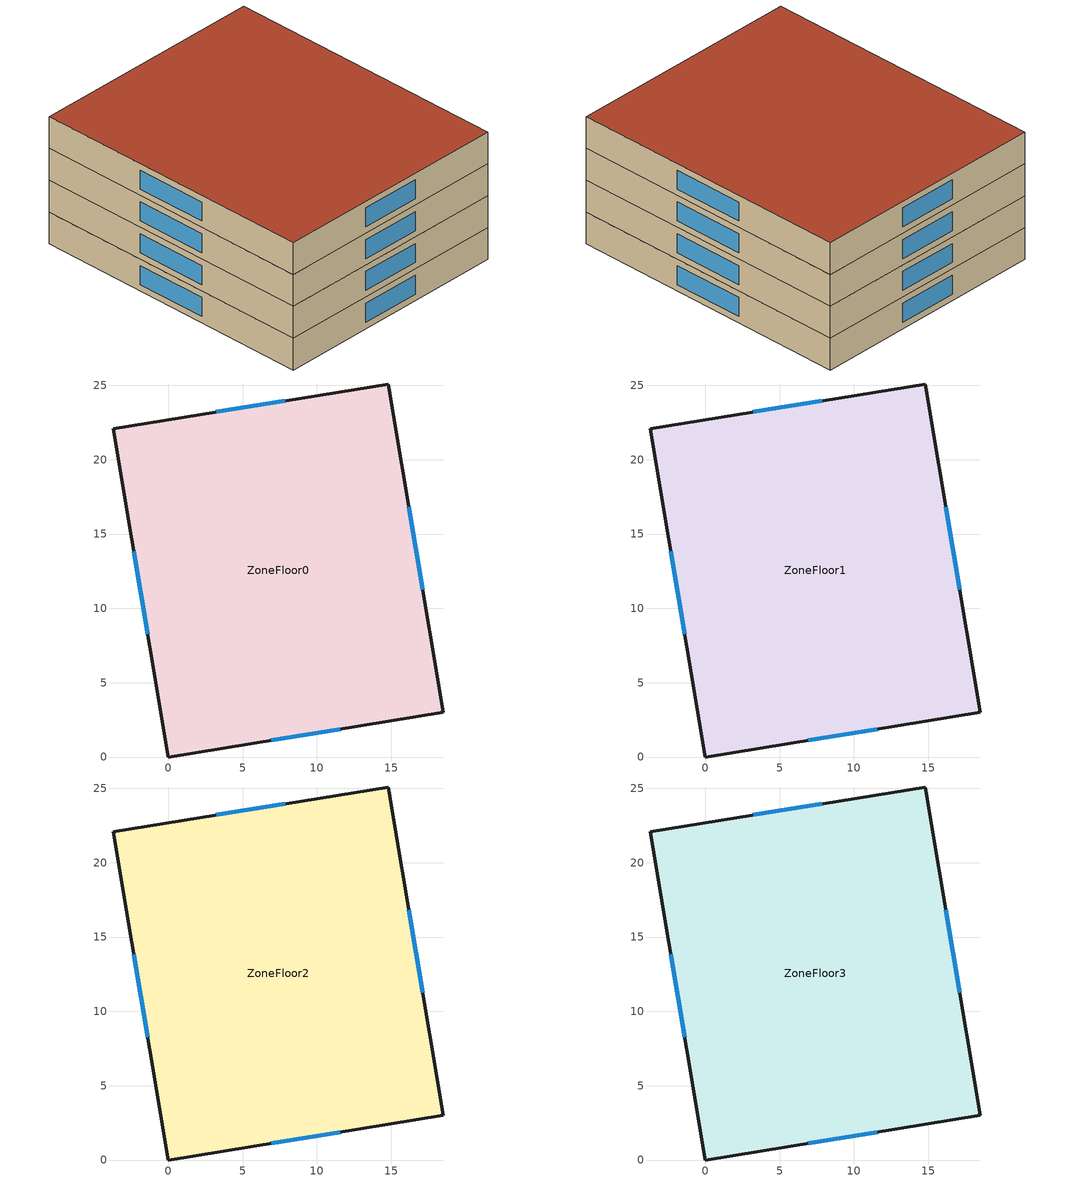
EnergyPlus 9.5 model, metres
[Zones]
ZoneFloor0
 floor ground (http://uesl_data/sources/archetypes/grounds/Ground1918_concrete_medium): 0,0 -3.7,22.1 14.8,25.1 18.5,3 z0
 wall outside (http://uesl_data/sources/archetypes/walls/Wall1918_brick_dl_medium): -3.7,22.1 0,0 18.5,3 14.8,25.1 -3.7,22.1 z0:2.52
 window (http://uesl_data/sources/archetypes/windows/Window1918_Standard): -2.32,13.84 -1.38,8.26 / 7.89,23.98 3.21,23.22 / 17.12,11.26 16.18,16.84 / 6.91,1.12 11.59,1.88 z0.51:2.01
ZoneFloor1
 floor to ZoneFloor0 (http://uesl_data/sources/archetypes/floors/cesar_default_internal_ceiling_mirrored): 0,0 -3.7,22.1 14.8,25.1 18.5,3 z2.52
 wall outside (http://uesl_data/sources/archetypes/walls/Wall1918_brick_dl_medium): -3.7,22.1 0,0 18.5,3 14.8,25.1 -3.7,22.1 z2.52:5.05
 window (http://uesl_data/sources/archetypes/windows/Window1918_Standard): -2.32,13.84 -1.38,8.26 / 7.89,23.98 3.21,23.22 / 17.12,11.26 16.18,16.84 / 6.91,1.12 11.59,1.88 z3.04:4.54
ZoneFloor2
 floor to ZoneFloor1 (http://uesl_data/sources/archetypes/floors/cesar_default_internal_ceiling_mirrored): 0,0 -3.7,22.1 14.8,25.1 18.5,3 z5.05
 wall outside (http://uesl_data/sources/archetypes/walls/Wall1918_brick_dl_medium): -3.7,22.1 0,0 18.5,3 14.8,25.1 -3.7,22.1 z5.05:7.58
 window (http://uesl_data/sources/archetypes/windows/Window1918_Standard): -2.32,13.84 -1.38,8.26 / 7.89,23.98 3.21,23.22 / 17.12,11.26 16.18,16.84 / 6.91,1.12 11.59,1.88 z5.56:7.06
ZoneFloor3
 floor to ZoneFloor2 (http://uesl_data/sources/archetypes/floors/cesar_default_internal_ceiling_mirrored): 0,0 -3.7,22.1 14.8,25.1 18.5,3 z7.58
 wall outside (http://uesl_data/sources/archetypes/walls/Wall1918_brick_dl_medium): -3.7,22.1 0,0 18.5,3 14.8,25.1 -3.7,22.1 z7.58:10.1
 window (http://uesl_data/sources/archetypes/windows/Window1918_Standard): -2.32,13.84 -1.38,8.26 / 7.89,23.98 3.21,23.22 / 17.12,11.26 16.18,16.84 / 6.91,1.12 11.59,1.88 z8.09:9.59
 roof outside (http://uesl_data/sources/archetypes/roofs/Roof1918_peatfiber_medium): 18.5,3 14.8,25.1 -3.7,22.1 0,0 z10.1
[BUILDING]
Building: North Axis=0; Terrain=Suburbs; Loads Convergence Tolerance Value=0.04; Temperature Convergence Tolerance Value=0.4; Solar Distribution=FullExterior; Maximum Number of Warmup Days=25; Minimum Number of Warmup Days=1
[SITE:GROUNDTEMPERATURE:BUILDINGSURFACE]
18, 18, 18, 18, 18, 18, 18, 18, 18, 18, 18, 18
[SITE:GROUNDTEMPERATURE:FCFACTORMETHOD]
January Ground Temperature=1.6; February Ground Temperature=0.7; March Ground Temperature=2.3; April Ground Temperature=4.8; May Ground Temperature=11.2; June Ground Temperature=16.2; July Ground Temperature=19.6; August Ground Temperature=20.6; September Ground Temperature=18.9; October Ground Temperature=15; November Ground Temperature=9.8; December Ground Temperature=5
[SITE:GROUNDTEMPERATURE:SHALLOW]
14, 14, 14, 14, 14, 14, 14, 14, 14, 14, 14, 14
[SITE:GROUNDTEMPERATURE:DEEP]
14, 14, 14, 14, 14, 14, 14, 14, 14, 14, 14, 14
[MATERIAL] Roughness=Rough; Thermal Absorptance=0.9
Name | Thickness | Conductivity | Density | Specific Heat | Solar Absorptance | Visible Absorptance
http://uesl_data/sources/archetypes/constructionLayers/1918_Gr2_L1; http://uesl_data/sources/archetypes/constructionLayers/1918_Ro1_L3 | 0.015 | 0.87 | 1600 | 1000 | 0.6 | 0.6
http://uesl_data/sources/archetypes/constructionLayers/1918_Gr2_L2 | 0.16 | 2.3 | 2300 | 1000 | 0.6 | 0.6
http://uesl_data/sources/archetypes/constructionLayers/1918_Gr2_L3 | 0.03 | 0.047 | 250 | 1300 | 0.6 | 0.6
http://uesl_data/sources/archetypes/constructionLayers/1918_Gr2_L4 | 0.02 | 0.7 | 1600 | 1000 | 0.7 | 0.7
http://uesl_data/sources/archetypes/constructionLayers/1918_Gr2_L5 | 0.025 | 0.14 | 550 | 2300 | 0.6 | 0.6
http://uesl_data/sources/archetypes/floors/cesar_default_internal_ceiling_L1 | 0.1 | 1.4 | 2100 | 840 | 0.6 | 0.6
http://uesl_data/sources/archetypes/constructionLayers/1918_Wa4_L1 | 0.115 | 0.96 | 2000 | 840 | 0.6 | 0.6
http://uesl_data/sources/archetypes/constructionLayers/1918_Wa4_L3 | 0.115 | 0.81 | 1500 | 840 | 0.6 | 0.6
http://uesl_data/sources/archetypes/constructionLayers/1918_Wa4_L4 | 0.015 | 0.7 | 1100 | 900 | 0.6 | 0.6
http://uesl_data/sources/archetypes/constructionLayers/1918_Ro1_L1 | 0.02 | 0.14 | 550 | 2300 | 0.6 | 0.6
http://uesl_data/sources/archetypes/constructionLayers/1918_Ro1_L2 | 0.04 | 0.047 | 250 | 1300 | 0.6 | 0.6
[MATERIAL:AIRGAP]
http://uesl_data/sources/archetypes/constructionLayers/1918_Wa4_L2: Thermal Resistance=0.175
[WINDOWMATERIAL:GLAZING] Optical Data Type=SpectralAverage; Solar Transmittance at Normal Incidence=0.775; Front Side Solar Reflectance at Normal Incidence=0.071; Back Side Solar Reflectance at Normal Incidence=0.071; Visible Transmittance at Normal Incidence=0.881; Front Side Visible Reflectance at Normal Incidence=0.08; Back Side Visible Reflectance at Normal Incidence=0.08; Infrared Transmittance at Normal Incidence=0; Front Side Infrared Hemispherical Emissivity=0.84; Back Side Infrared Hemispherical Emissivity=0.84; Conductivity=0.9; Dirt Correction Factor for Solar and Visible Transmittance=1; Solar Diffusing=No; Youngs modulus=72000000000; Poissons ratio=0.22
Name | Thickness
http://uesl_data/sources/archetypes/constructionLayers/1918_Wi1_L1 | 0.006
http://uesl_data/sources/archetypes/constructionLayers/1918_Wi1_L3 | 0.005
[WINDOWMATERIAL:GAS]
http://uesl_data/sources/archetypes/constructionLayers/1918_Wi1_L2: Gas Type=Air; Thickness=0.01
[CONSTRUCTION]
http://uesl_data/sources/archetypes/grounds/Ground1918_concrete_medium: http://uesl_data/sources/archetypes/constructionLayers/1918_Gr2_L1, http://uesl_data/sources/archetypes/constructionLayers/1918_Gr2_L2, http://uesl_data/sources/archetypes/constructionLayers/1918_Gr2_L3, http://uesl_data/sources/archetypes/constructionLayers/1918_Gr2_L4, http://uesl_data/sources/archetypes/constructionLayers/1918_Gr2_L5
http://uesl_data/sources/archetypes/floors/cesar_default_internal_ceiling_mirrored: http://uesl_data/sources/archetypes/floors/cesar_default_internal_ceiling_L1
http://uesl_data/sources/archetypes/walls/Wall1918_brick_dl_medium: http://uesl_data/sources/archetypes/constructionLayers/1918_Wa4_L1, http://uesl_data/sources/archetypes/constructionLayers/1918_Wa4_L2, http://uesl_data/sources/archetypes/constructionLayers/1918_Wa4_L3, http://uesl_data/sources/archetypes/constructionLayers/1918_Wa4_L4
http://uesl_data/sources/archetypes/roofs/Roof1918_peatfiber_medium: http://uesl_data/sources/archetypes/constructionLayers/1918_Ro1_L1, http://uesl_data/sources/archetypes/constructionLayers/1918_Ro1_L2, http://uesl_data/sources/archetypes/constructionLayers/1918_Ro1_L3
http://uesl_data/sources/archetypes/windows/Window1918_Standard: http://uesl_data/sources/archetypes/constructionLayers/1918_Wi1_L1, http://uesl_data/sources/archetypes/constructionLayers/1918_Wi1_L2, http://uesl_data/sources/archetypes/constructionLayers/1918_Wi1_L3
[ZONE] Type=1; Multiplier=1; Ceiling Height=autocalculate; Volume=autocalculate; Floor Area=autocalculate; Part of Total Floor Area=Yes
ZoneFloor0; ZoneFloor1; ZoneFloor2; ZoneFloor3
[PEOPLE] Number of People Schedule=mfh_nominal_occupancy; Number of People Calculation Method=Area/Person; Zone Floor Area per Person=25.64103; Fraction Radiant=0.3; Sensible Heat Fraction=autocalculate; Activity Level Schedule=mfh_nominal_activity; Carbon Dioxide Generation Rate=3.82e-08; Enable ASHRAE 55 Comfort Warnings=No; Mean Radiant Temperature Calculation Type=ZoneAveraged; Clothing Insulation Calculation Method=ClothingInsulationSchedule
Name | Zone or ZoneList
ZoneFloor0_People | ZoneFloor0
ZoneFloor1_People | ZoneFloor1
ZoneFloor2_People | ZoneFloor2
ZoneFloor3_People | ZoneFloor3
[LIGHTS] Schedule=mfh_nominal_lighting; Design Level Calculation Method=Watts/Area; Watts per Zone Floor Area=10.3104; Return Air Fraction=0; Fraction Radiant=0.4; Fraction Visible=0.2; Fraction Replaceable=1; EndUse Subcategory=General; Return Air Fraction Calculated from Plenum Temperature=No; Return Air Fraction Function of Plenum Temperature Coefficient 1=0; Return Air Fraction Function of Plenum Temperature Coefficient 2=0
Name | Zone or ZoneList
ZoneFloor0_Lights | ZoneFloor0
ZoneFloor1_Lights | ZoneFloor1
ZoneFloor2_Lights | ZoneFloor2
ZoneFloor3_Lights | ZoneFloor3
[ELECTRICEQUIPMENT] Schedule=mfh_nominal_appliances; Design Level Calculation Method=Watts/Area; Watts per Zone Floor Area=6.4; Fraction Latent=0; Fraction Radiant=0.75; Fraction Lost=0; EndUse Subcategory=General
Name | Zone or ZoneList
ZoneFloor0_Appliances | ZoneFloor0
ZoneFloor1_Appliances | ZoneFloor1
ZoneFloor2_Appliances | ZoneFloor2
ZoneFloor3_Appliances | ZoneFloor3
[HOTWATEREQUIPMENT] Schedule=mfh_nominal_dhw; Design Level Calculation Method=Watts/Area; Power per Zone Floor Area=4.216667; Fraction Latent=0; Fraction Radiant=0; Fraction Lost=1; EndUse Subcategory=General
Name | Zone or ZoneList
ZoneFloor0_DHW | ZoneFloor0
ZoneFloor1_DHW | ZoneFloor1
ZoneFloor2_DHW | ZoneFloor2
ZoneFloor3_DHW | ZoneFloor3
[ZONEINFILTRATION:DESIGNFLOWRATE] Schedule=Constant_1; Design Flow Rate Calculation Method=AirChanges/Hour; Air Changes per Hour=0.551667; Constant Term Coefficient=1; Temperature Term Coefficient=0; Velocity Term Coefficient=0; Velocity Squared Term Coefficient=0
Name | Zone or ZoneList
ZoneFloor0_Infiltration | ZoneFloor0
ZoneFloor1_Infiltration | ZoneFloor1
ZoneFloor2_Infiltration | ZoneFloor2
ZoneFloor3_Infiltration | ZoneFloor3
[HVACTEMPLATE:THERMOSTAT]
FIXED_Residential_thermostat: Heating Setpoint Schedule=mfh_nominal_thermostat_heating; Cooling Setpoint Schedule=mfh_nominal_thermostat_cooling
[HVACTEMPLATE:ZONE:IDEALLOADSAIRSYSTEM] Template Thermostat=FIXED_Residential_thermostat; Maximum Heating Supply Air Temperature=50; Minimum Cooling Supply Air Temperature=13; Maximum Heating Supply Air Humidity Ratio=0.0156; Minimum Cooling Supply Air Humidity Ratio=0.0077; Heating Limit=NoLimit; Cooling Limit=NoLimit; Dehumidification Control Type=ConstantSensibleHeatRatio; Cooling Sensible Heat Ratio=0.7; Dehumidification Setpoint=60; Humidification Control Type=None; Humidification Setpoint=30; Outdoor Air Method=DetailedSpecification; Outdoor Air Flow Rate per Person=0; Outdoor Air Flow Rate per Zone Floor Area=0; Outdoor Air Flow Rate per Zone=0; Design Specification Outdoor Air Object=FIXED_Residential_outdoorair; Demand Controlled Ventilation Type=None; Outdoor Air Economizer Type=NoEconomizer; Heat Recovery Type=None; Sensible Heat Recovery Effectiveness=0.7; Latent Heat Recovery Effectiveness=0.65
ZoneFloor0; ZoneFloor1; ZoneFloor2; ZoneFloor3
[DESIGNSPECIFICATION:OUTDOORAIR]
FIXED_Residential_outdoorair: Outdoor Air Method=Flow/Area; Outdoor Air Flow per Person=0; Outdoor Air Flow per Zone Floor Area=0.00129722; Outdoor Air Flow per Zone=0; Outdoor Air Flow Air Changes per Hour=0; Outdoor Air Schedule=mfh_nominal_ventilation
[SCHEDULE:CONSTANT]
Constant_1: Hourly Value=1
[SCHEDULE:FILE] Column Number=1; Rows to Skip at Top=0; Number of Hours of Data=8760; Column Separator=Comma; Interpolate to Timestep=No
Name | File
mfh_nominal_occupancy | profiles\mfh_nominal_occupancy.csv
mfh_nominal_activity | profiles\mfh_nominal_activity.csv
mfh_nominal_lighting | profiles\mfh_nominal_lighting.csv
mfh_nominal_appliances | profiles\mfh_nominal_appliances.csv
mfh_nominal_dhw | profiles\mfh_nominal_dhw.csv
mfh_nominal_thermostat_heating | profiles\mfh_nominal_thermostat_heating.csv
mfh_nominal_thermostat_cooling | profiles\mfh_nominal_thermostat_cooling.csv
mfh_nominal_ventilation | profiles\mfh_nominal_ventilation.csv
